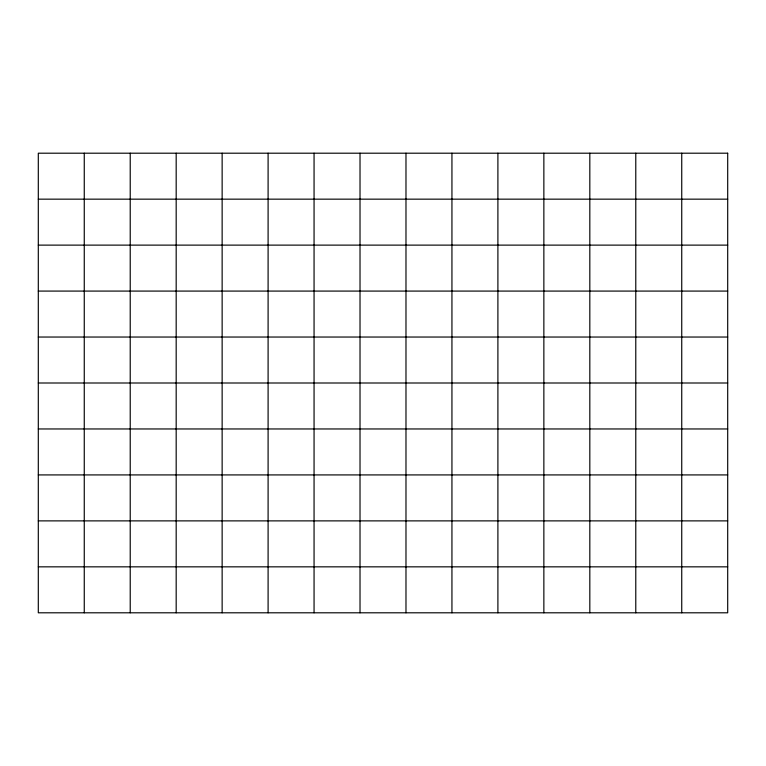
<?xml version="1.0" encoding="UTF-8"?>
<svg xmlns="http://www.w3.org/2000/svg" width="766" height="766" viewBox="0 0 766 766"><rect width="100%" height="100%" fill="white"/><g stroke="black" fill="none" stroke-linecap="round" stroke-linejoin="round"><path stroke-width="1.15" d="M38.3 199.16L727.7 199.16M38.3 245.12L727.7 245.12M38.3 291.08L727.7 291.08M38.3 337.04L727.7 337.04M38.3 383L727.7 383M38.3 428.96L727.7 428.96M38.3 474.92L727.7 474.92M38.3 520.88L727.7 520.88M38.3 566.84L727.7 566.84M681.74 153.2L681.74 612.8M635.78 153.2L635.78 612.8M589.82 153.2L589.82 612.8M543.86 153.2L543.86 612.8M497.9 153.2L497.9 612.8M451.94 153.2L451.94 612.8M405.98 153.2L405.98 612.8M360.02 153.2L360.02 612.8M314.06 153.2L314.06 612.8M268.1 153.2L268.1 612.8M222.14 153.2L222.14 612.8M176.18 153.2L176.18 612.8M130.22 153.2L130.22 612.8M84.26 153.2L84.26 612.8M727.7 153.2L38.3 153.2L38.3 612.8L727.7 612.8L727.7 153.2"/></g></svg>
